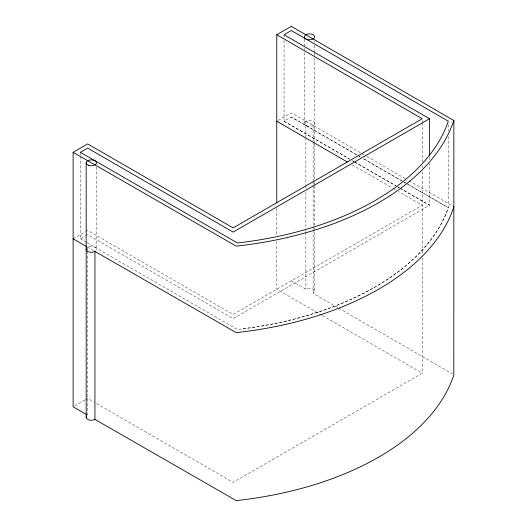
<?xml version="1.0" encoding="UTF-8"?>
<svg xmlns="http://www.w3.org/2000/svg" width="527" height="527" viewBox="0 0 527 527"><rect width="100%" height="100%" fill="white"/><g stroke="black" fill="none" stroke-linecap="round" stroke-linejoin="round"><path stroke-width="0.4" stroke-dasharray="2.63 1.98" d="M86.79 242.519L237.381 329.461L241.801 328.947A267.69 154.549 0 0 0 447.416 210.24L448.306 207.691L448.306 136.691M73.121 238.83L84.9 232.032M85.591 231.63L87.666 230.431L233.132 314.415L422.232 205.234L398.702 191.65M278.157 120.452L291.319 112.85L364.315 154.997M80.394 156.407L80.394 238.83L85.045 236.182M85.684 235.773L87.666 234.627L233.132 318.651L429.571 205.234L400.336 188.356M284.046 40.46L284.046 121.25L291.319 117.053L357.378 155.195L291.319 117.086M74.505 405.994L84.9 400M85.591 399.598L87.666 398.399L94.083 402.101M422.232 257.934L422.232 373.202L233.132 482.383L94.801 402.516M366.897 156.486L406.824 179.542M409.097 180.853L453.879 206.709M358.09 155.603L360.224 156.835M405.685 183.08L363.063 158.475L405.645 183.1M406.396 183.488L448.306 207.691L406.357 183.508M358.07 155.63L360.198 156.855M284.106 121.25L349.711 159.128M352.563 160.775L353.986 161.598M354.704 162.006L396.06 185.886M399.624 187.941L396.772 186.294L399.558 187.941M284.046 121.25L349.645 159.128M352.497 160.775L353.927 161.598M354.638 162.006L395.994 185.886M400.276 188.356L429.512 205.234L429.512 163.614M352.359 164.892L392.286 187.941M392.997 188.356L395.849 190.003M291.319 280.825L305.864 289.218A5.145 2.971 0 0 1 313.137 289.218A5.145 2.971 0 0 1 313.137 293.42L338.018 307.781M338.729 308.196L452.456 373.854M321.694 315.159L276.774 289.218L276.774 241.465M322.405 315.568L422.232 373.202M80.394 238.83L86.138 242.11M87.383 247.058L93.799 250.766M448.306 124.451L448.306 130.979M429.512 157.086L429.512 159.536M422.232 120.36L422.232 121.994M422.232 122.811L422.232 161.98M422.232 166.064L422.232 167.698M422.232 171.776L422.232 254.64M314.639 40.77L314.639 42.404M314.639 45.164L314.639 52.509M314.639 53.016L314.639 57.094M314.639 57.911L314.639 143.265M314.639 144.088L314.639 181.657M314.639 182.48L314.639 185.774M314.639 186.084L314.639 227.249M314.639 227.763L314.639 291.477M313.137 125.452L313.137 141.098M313.137 141.921L313.137 180.616M313.137 181.44L313.137 184.733M313.137 185.557L313.137 225.905M313.137 226.729L313.137 229.199M313.137 230.022L313.137 293.42M305.864 121.25L305.864 136.895M305.864 137.718L305.864 184.654M305.864 185.478L305.864 188.771M305.864 192.065L305.864 228.29M305.864 229.113L305.864 231.584M305.864 232.407L305.864 289.218M304.362 39.143L304.362 47.298M304.362 48.115L304.362 49.749M304.362 52.509L304.362 123.509M284.046 34.749L284.046 37.2M276.774 208.527L276.774 235.701M96.441 167.059L96.441 249.482M87.666 250.523L87.666 247.229A5.145 2.971 0 0 1 94.102 246.834A5.145 2.971 0 0 1 96.105 250.391M87.666 251.346L87.666 415.197M80.394 152.323L80.394 155.59M447.37 210.233A267.644 154.523 0 0 1 241.794 328.92M306.701 125.841A5.145 2.971 0 0 0 314.639 123.509A5.145 2.971 0 0 0 307.169 120.703A5.145 2.971 0 0 0 306.701 125.841"/><path stroke-width="0.79" d="M276.774 202.763L276.774 34.749L291.319 26.35L453.787 120.505A272.834 157.52 0 0 1 236.201 246.122L73.121 152.323L73.121 406.798L86.975 414.795M453.879 206.709L453.787 207.006A272.834 157.52 0 0 1 236.201 332.629L94.511 251.175M73.121 152.323L87.666 143.924L233.132 227.908L422.232 118.733L276.774 34.749M429.512 118.733L233.132 232.111L87.666 148.127L80.394 152.323L237.381 242.96L241.801 242.446A267.69 154.549 0 0 0 447.416 123.74L448.306 121.184L291.319 30.546L284.046 34.749L429.512 118.733L429.512 155.452M276.774 121.25L347.365 162.006M73.121 238.83L86.975 246.827M86.724 415.948A5.145 2.971 0 0 0 88.279 419.696A5.145 2.971 0 0 0 94.939 419.393L236.201 500.597A272.834 157.52 0 0 0 453.787 374.974L453.879 120.202M94.939 251.425L94.939 419.393M86.171 162.665L86.171 417.45M95.301 251.195A5.145 2.971 0 0 1 88.503 251.814A5.145 2.971 0 0 1 86.724 247.98M306.701 39.341A5.145 2.971 0 0 0 314.639 37.002A5.145 2.971 0 0 0 307.169 34.202A5.145 2.971 0 0 0 306.701 39.341M88.503 165.313A5.145 2.971 0 0 0 96.441 162.975A5.145 2.971 0 0 0 88.971 160.175A5.145 2.971 0 0 0 88.503 165.313"/></g></svg>
